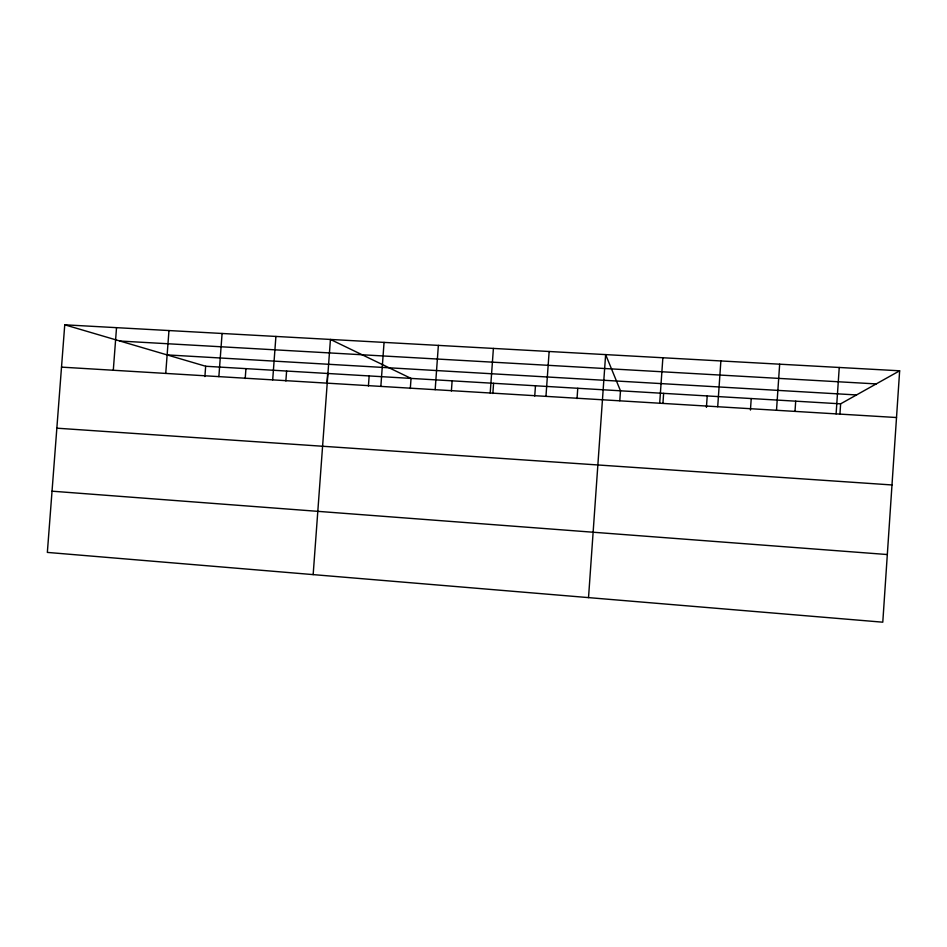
<?xml version="1.0" encoding="UTF-8"?>
<svg xmlns="http://www.w3.org/2000/svg" width="947" height="947" viewBox="0 0 947 947"><rect width="100%" height="100%" fill="white"/><g stroke="black" fill="none" stroke-linecap="round" stroke-linejoin="round"><path stroke-width="1.42" d="M836.106 413.875L839.243 367.472M839.942 414.017L840.628 403.836L899.65 370.798L882.782 622.191L47.35 552.409L64.751 324.809L899.65 370.798M659.692 403.221L662.864 357.753M662.936 403.339L663.634 393.36M706.415 407.399L707.208 395.929M717.708 406.725L720.868 360.949M750.438 410.063L751.231 398.545M776.504 410.276L779.665 364.193M795.007 411.306L795.705 401.173M534.735 396.035L535.469 385.772M545.957 396.367L549.142 351.491M577.031 398.58L577.765 388.27M588.525 597.604L605.63 354.604L620.486 390.803L619.788 400.735M368.419 385.985L369.152 375.923M380.848 386.4L384.056 342.4M410.311 388.519L411.045 378.409L330.432 339.44L313.161 574.616M435.17 389.679L438.366 345.395M451.388 390.993L452.121 380.836M490.203 392.993L493.399 348.425M492.854 393.502L493.588 383.286M204.895 376.563L205.665 366.252L64.751 324.809M218.864 376.622L222.083 333.474M245.202 378.54L245.936 368.632M272.689 379.865L275.908 336.445M285.864 381.002L286.61 371.035M326.94 383.476L327.674 373.473M113.297 370.253L116.528 327.662M165.737 373.414L168.968 330.55M119.914 341.038L876.2 383.914M167.086 354.9L856.514 394.946M205.665 366.252L840.628 403.836M61.519 367.128L896.513 417.52M56.856 428.186L891.991 484.959M52.038 491.185L887.315 554.54"/></g></svg>
